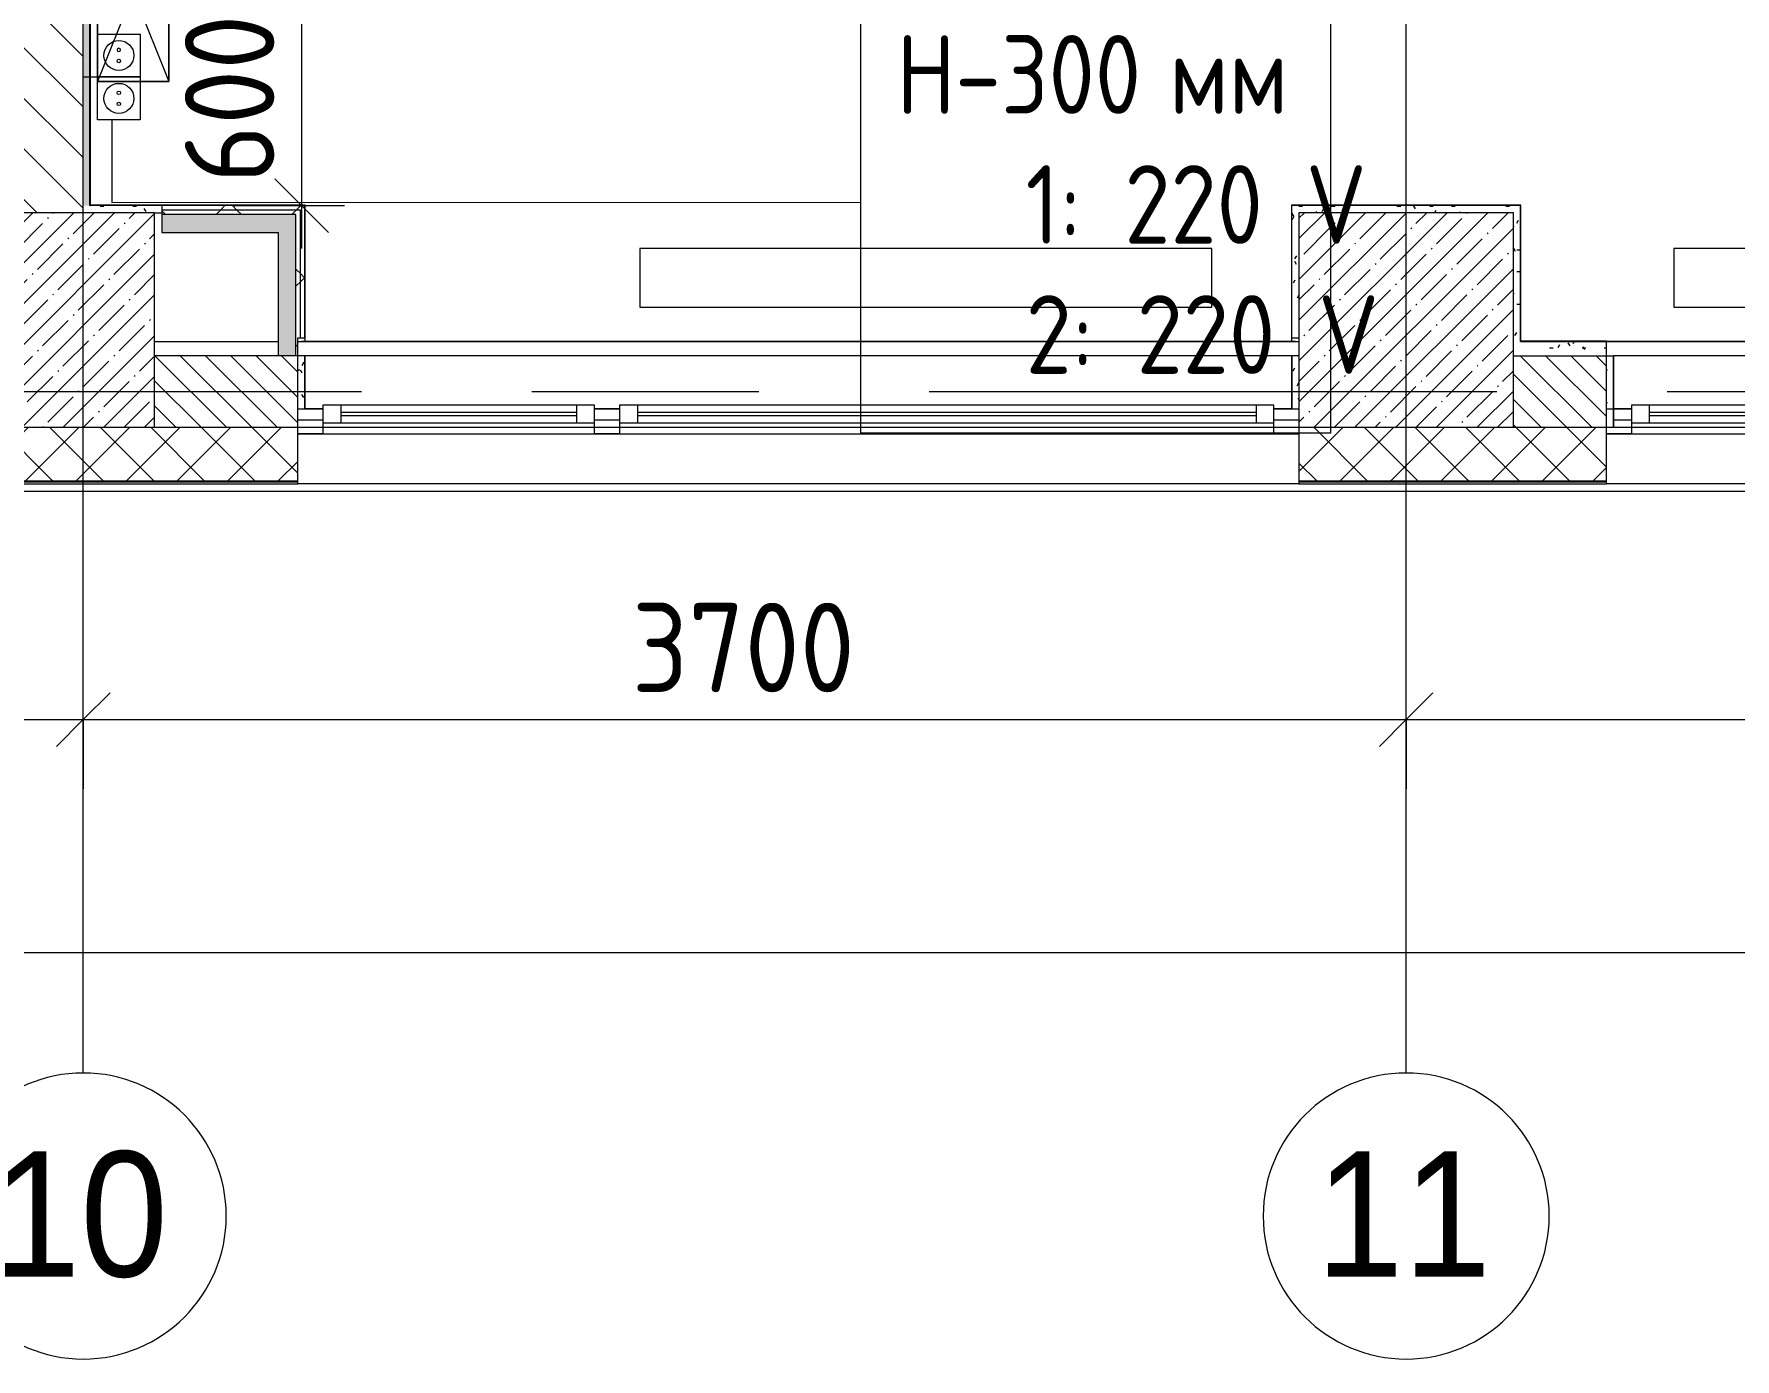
# Model space of a CAD drawing. Header units: millimetres. Extents: x -4185 to 186529, y -8553 to 29097.
# Drawn here: x 29472 to 34230, y -2706 to 1000 of the extents above; entities that cross this region are included whole.
import ezdxf

# ---------------------------------------------------------------- set-up
doc = ezdxf.new("R2010")
doc.units = ezdxf.units.MM
doc.linetypes.add('Осевая', pattern=[3175, 635, -476.25, 1587.5, -476.25])
for name, color, linetype, lineweight in [('A-ANNO-DIMS', 7, 'Continuous', 9), ('A-ANNO-DIMS-100', 7, 'Continuous', 9), ('A-DETL-GENF', 7, 'Continuous', 9), ('A-GLAZ', 7, 'Continuous', 9), ('A-GLAZ-1', 7, 'Continuous', 13), ('A-WALL', 7, 'Continuous', 9), ('E-ELEC-FIXT-IDEN', 7, 'Continuous', 9), ('I-WALL', 7, 'Continuous', 9), ('M-EQPM', 7, 'Continuous', 9), ('S-COLS', 7, 'Continuous', 9), ('Оси', 7, 'Continuous', 9), ('Оси-1', 7, 'Continuous', 20), ('Оси-2', 7, 'Осевая', 9), ('Электрические приборы', 7, 'Continuous', 9)]:
    doc.layers.add(name, color=color, linetype=linetype, lineweight=lineweight)
for name, color, linetype, lineweight, true_color in [('A-WALL-1', 7, 'Continuous', 9, 0x3c3c3c), ('A-WALL-FNSH-1', 7, 'Continuous', 9, 0x3c3c3c), ('I-FURN-1', 7, 'Continuous', 9, 0xf0f0f0), ('M-EQPM-1', 7, 'Continuous', 9, 0xd4d4d4), ('Оси розеток', 7, 'Continuous', 9, 0xff1e23)]:
    doc.layers.add(name, color=color, linetype=linetype, lineweight=lineweight, true_color=true_color)
doc.styles.add('Arial', font='arial.ttf', dxfattribs={"width": 0.9, "height": 350})
doc.styles.add('GOST Common', font='GOST_Common.ttf', dxfattribs={"width": 0.9, "height": 220})
doc.styles.add('ISOCPEUR', font='isocpeur.ttf', dxfattribs={"width": 0.9, "height": 250})
doc.dimstyles.new('ISO-2_5_0_9К_БОЛЬШОЙ', dxfattribs={"dimscale": 304.8, "dimtxt": 248.995294, "dimasz": 0.492126, "dimexe": 0.393701, "dimexo": 0.984252, "dimgap": 0, "dimtad": 1, "dimdec": 0, "dimrnd": 10, "dimzin": 0, "dimdsep": 46, "dimtxsty": 'ISOCPEUR', "dimblk1": 'OBLIQUE', "dimblk2": 'OBLIQUE', "dimsah": 1, "dimcen": 0.09, "dimdle": 0.393701, "dimazin": 0, "dimtfac": 1, "dimtdec": 4, "dimtix": 1, "dimtmove": 0, "dimatfit": 3, "dimfxl": 1, "dimtvp": 1, "dimtolj": 1, "dimtzin": 0, "dimarcsym": 2})
pattern_1 = [(135, (0, 0), (-35.35534, -35.35534), [])]
pattern_2 = [(0, (0, 0), (121.92, 30.48), [10.058, -81.382, 10.058, -81.382, -487.68]), (0, (0, 0), (121.92, 30.48), [-182.88, 10.058, -172.822, 10.058, -81.382, -213.36]), (0, (0, 0), (121.92, 30.48), [-457.2, 10.058, -50.902, 10.058, -142.342]), (120, (45.72, 15.24), (-87.356454, 90.345817), [10.058, -81.382, 10.058, -81.382, -487.68]), (120, (45.72, 15.24), (-87.356454, 90.345817), [-182.88, 10.058, -172.822, 10.058, -81.382, -213.36]), (120, (45.72, 15.24), (-87.356454, 90.345817), [-457.2, 10.058, -50.902, 10.058, -142.342]), (240, (60.96, 76.2), (-34.563546, -120.825817), [10.058, -81.382, 10.058, -81.382, -487.68]), (240, (60.96, 76.2), (-34.563546, -120.825817), [-182.88, 10.058, -172.822, 10.058, -81.382, -213.36]), (240, (60.96, 76.2), (-34.563546, -120.825817), [-457.2, 10.058, -50.902, 10.058, -142.342])]
pattern_3 = [(45, (0, 0), (-106.066, 106.066), []), (135, (0, 0), (-106.066, -106.066), [])]

# ---------------------------------------------------------------- blocks, each defined once
blk = doc.blocks.new('BSC_Колонна _Прямоугольная - 600х600-V2-План размещения напольных электротехнических лючков и розеток 1 этажа в осях 1-12')
at = {"layer": 'S-COLS'}
h = blk.add_hatch(dxfattribs=at)
h.set_pattern_fill('FP_4', color=256, style=0, pattern_type=2)
h.set_pattern_definition([(45, (-29509.74, -200), (-57.02463, 57.02463), []), (45, (-29452.72, -200), (-57.02463, 57.02463), [100.806, -20.161, 3.353, -16.808])])
h.paths.add_polyline_path([(300, -300), (300, 300), (-300, 300), (-300, -300)])
for p, q in [((300, 300), (-300, 300)), ((-300, 300), (-300, -300)), ((300, -300), (300, 300)), ((-300, -300), (300, -300))]:
    blk.add_line(p, q, dxfattribs=at)
blk = doc.blocks.new('BSC_Колонна _Прямоугольная - 600х600-V17-План размещения напольных электротехнических лючков и розеток 1 этажа в осях 1-12')
at = {"layer": 'S-COLS'}
h = blk.add_hatch(dxfattribs=at)
h.set_pattern_fill('FP_30', color=256, style=0, pattern_type=2)
h.set_pattern_definition([(45, (-33310, -200), (-57.02463, 57.02463), []), (45, (-33252.975, -200), (-57.02463, 57.02463), [100.806, -20.161, 3.353, -16.808])])
h.paths.add_polyline_path([(-99, -300), (300, -300), (300, 300), (-300, 300), (-300, -300)])
for p, q in [((300, 300), (-300, 300)), ((-300, 300), (-300, -300)), ((300, -300), (300, 300)), ((-300, -300), (300, -300))]:
    blk.add_line(p, q, dxfattribs=at)
blk = doc.blocks.new('120_Окно_СКБ_2Ст - 120_Окно_СКБ_2Ст 2100х2500 _мал створка справа_-V21-План размещения напольных электротехнических лючков и розеток 1 этажа в осях 1-12')
at = {"layer": 'A-GLAZ'}
for p, q in [((1050, -57), (-1050, -57)), ((-1030, -127), (-980.9, -127)), ((-930, -107), (100, -107)), ((100, -117), (-930, -117)), ((150, -127), (220, -127)), ((270, -107), (930, -107)), ((930, -117), (270, -117)), ((980, -127), (1030, -127))]:
    blk.add_line(p, q, dxfattribs=at)
at = {"layer": 'A-GLAZ-1'}
for p, q in [((-1050, -127), (-1050, -57)), ((-1050, -57), (-980, -57)), ((-980, -57), (-980, -127)), ((150, -87), (-980, -87)), ((-980, -87), (-980, -137)), ((-930, -137), (-930, -87)), ((100, -137), (100, -87)), ((150, -127), (150, -57)), ((150, -57), (220, -57)), ((150, -137), (150, -87)), ((220, -57), (220, -127)), ((980, -87), (220, -87)), ((220, -87), (220, -137)), ((270, -137), (270, -87)), ((930, -137), (930, -87)), ((980, -127), (980, -57)), ((980, -57), (1050, -57)), ((980, -137), (980, -87)), ((1050, -57), (1050, -127)), ((-980, -127), (-1050, -127)), ((-980, -137), (150, -137)), ((220, -127), (150, -127)), ((220, -137), (980, -137)), ((1050, -127), (980, -127))]:
    blk.add_line(p, q, dxfattribs=at)
blk = doc.blocks.new('120_Окно_СКБ_2Ст - 120_Окно_СКБ_2Ст 2800х2500_створка_-22445922-План размещения напольных электротехнических лючков и розеток 1 этажа в осях 1-12')
at = {"layer": 'A-GLAZ'}
for p, q in [((1400, -57), (-1400, -57)), ((-1380, -127), (-1330, -127)), ((-1280, -107), (450, -107)), ((450, -117), (-1280, -117)), ((500, -127), (570, -127)), ((620, -107), (1280, -107)), ((1280, -117), (620, -117)), ((1330, -127), (1380, -127))]:
    blk.add_line(p, q, dxfattribs=at)
at = {"layer": 'A-GLAZ-1'}
for p, q in [((-1400, -127), (-1400, -57)), ((-1400, -57), (-1330, -57)), ((-1330, -57), (-1330, -127)), ((500, -87), (-1330, -87)), ((-1330, -87), (-1330, -137)), ((-1280, -137), (-1280, -87)), ((450, -137), (450, -87)), ((500, -127), (500, -57)), ((500, -57), (570, -57)), ((500, -137), (500, -87)), ((570, -57), (570, -127)), ((1330, -87), (570, -87)), ((570, -87), (570, -137)), ((620, -137), (620, -87)), ((1280, -137), (1280, -87)), ((1330, -127), (1330, -57)), ((1330, -57), (1400, -57)), ((1330, -137), (1330, -87)), ((1400, -57), (1400, -127)), ((-1330, -127), (-1400, -127)), ((-1330, -137), (500, -137)), ((570, -127), (500, -127)), ((570, -137), (1330, -137)), ((1400, -127), (1330, -127))]:
    blk.add_line(p, q, dxfattribs=at)
blk = doc.blocks.new('Блок Розеток и Выключателей - Блок Розеток и Выключателей_SK1-V90-План размещения напольных электротехнических лючков и розеток 1 этажа в осях 1-12')
at = {"layer": 'A-DETL-GENF'}
for p, q in [((-120, -40), (-13, -40)), ((-120, -160), (-120, -40)), ((-13, -40), (0, -40)), ((0, -40), (120, -40)), ((0, -160), (0, -40)), ((0, -40), (0, -160)), ((120, -40), (120, -160)), ((-13, -160), (-120, -160)), ((0, -160), (-13, -160)), ((120, -160), (0, -160))]:
    blk.add_line(p, q, dxfattribs=at)
for centre, radius in [((-60, -100), 42), ((60, -100), 42), ((-75.6, -100), 4.8), ((-44.4, -100), 4.8), ((44.4, -100), 4.8)]:
    blk.add_circle(centre, radius, dxfattribs=at)
for start, end in [(0, 180), (180, 0)]:
    blk.add_arc((75.6, -100), 4.8, start, end, dxfattribs=at)
at = {"layer": 'Оси розеток'}
blk.add_line((0, 0), (0, -40), dxfattribs=at)
blk = doc.blocks.new('Шкаф параметрический - 1_5а-25565868-План размещения напольных электротехнических лючков и розеток 1 этажа в осях 1-12')
at = {"layer": 'I-FURN-1'}
for p, q in [((0, 200), (500, 0)), ((500, 200), (0, 200)), ((0, 200), (0, 0.3)), ((0, 50.2), (0, 200)), ((0, 200), (500, 200)), ((0.6, 0.3), (500, 200)), ((500, 0), (500, 200)), ((500, 200), (500, 0)), ((0, 0.3), (0, 50.2)), ((0, 0), (2, 0)), ((2, 0), (0, 0)), ((2, 0), (500, 0)), ((500, 0), (2, 0))]:
    blk.add_line(p, q, dxfattribs=at)
blk = doc.blocks.new('radiator_prado_classic_z_tip_30_po exemplyaru - Classic Z Тип 30-500-30677899-План размещения напольных электротехнических лючков и розеток 1 этажа в осях 1-12')
at = {"layer": 'M-EQPM-1'}
for p, q in [((0, 228), (0, 64)), ((1600, 228), (0, 228)), ((1600, 64), (1600, 228)), ((0, 64), (1600, 64))]:
    blk.add_line(p, q, dxfattribs=at)
blk = doc.blocks.new('Ось сетки - D8-29747960-План размещения напольных электротехнических лючков и розеток 1 этажа в осях 1-12')
at = {"layer": 'Оси-1'}
for start, end in [(360, 180), (180, 360)]:
    blk.add_arc((0, 0), 4, start, end, dxfattribs=at)
blk = doc.blocks.new('DIMBLOCK9-План размещения напольных электротехнических лючков и розеток 1 этажа в осях 1-12')
at = {"layer": 'A-ANNO-DIMS-100'}
for p, q in [((25910, -1111.7), (25910, -797.7)), ((29610, -1111.7), (29610, -797.7)), ((25910, -917.7), (29610, -917.7)), ((25910, -917.7), (25910, -1111.7)), ((29610, -917.7), (29610, -1111.7))]:
    blk.add_line(p, q, dxfattribs=at)
at = {"layer": 'A-ANNO-DIMS-100', "lineweight": 20}
for p, q in [((25910, -917.7), (25985, -842.7)), ((29610, -917.7), (29685, -842.7)), ((25910, -917.7), (25835, -992.7)), ((29610, -917.7), (29535, -992.7))]:
    blk.add_line(p, q, dxfattribs=at)
at = {"layer": 'A-ANNO-DIMS-100', "color": 0, "insert": (27444, -591.1), "char_height": 250, "width": 758.478, "attachment_point": 1, "line_spacing_factor": 1.149209, "style": 'ISOCPEUR'}
blk.add_mtext('3700', dxfattribs=at)
blk = doc.blocks.new('_Oblique')
at = {"color": 0, "linetype": 'ByBlock', "lineweight": -2}
blk.add_line((-0.5, -0.5), (0.5, 0.5), dxfattribs=at)
blk = doc.blocks.new('DIMBLOCK10-План размещения напольных электротехнических лючков и розеток 1 этажа в осях 1-12')
at = {"layer": 'A-ANNO-DIMS-100'}
for p, q in [((29610, -1111.7), (29610, -797.7)), ((33310, -1111.7), (33310, -797.7)), ((29610, -917.7), (33310, -917.7)), ((29610, -917.7), (29610, -1111.7)), ((33310, -917.7), (33310, -1111.7))]:
    blk.add_line(p, q, dxfattribs=at)
at = {"layer": 'A-ANNO-DIMS-100', "lineweight": 20}
for p, q in [((29610, -917.7), (29685, -842.7)), ((33310, -917.7), (33385, -842.7)), ((29610, -917.7), (29535, -992.7)), ((33310, -917.7), (33235, -992.7))]:
    blk.add_line(p, q, dxfattribs=at)
at = {"layer": 'A-ANNO-DIMS-100', "color": 0, "insert": (31144, -591.1), "char_height": 250, "width": 758.478, "attachment_point": 1, "line_spacing_factor": 1.149209, "style": 'ISOCPEUR'}
blk.add_mtext('3700', dxfattribs=at)
blk = doc.blocks.new('DIMBLOCK11-План размещения напольных электротехнических лючков и розеток 1 этажа в осях 1-12')
at = {"layer": 'A-ANNO-DIMS-100'}
for p, q in [((33310, -1111.7), (33310, -797.7)), ((38310, -1111.7), (38310, -797.7)), ((33310, -917.7), (38310, -917.7)), ((33310, -917.7), (33310, -1111.7)), ((38310, -917.7), (38310, -1111.7))]:
    blk.add_line(p, q, dxfattribs=at)
at = {"layer": 'A-ANNO-DIMS-100', "lineweight": 20}
for p, q in [((33310, -917.7), (33385, -842.7)), ((38310, -917.7), (38385, -842.7)), ((33310, -917.7), (33235, -992.7)), ((38310, -917.7), (38235, -992.7))]:
    blk.add_line(p, q, dxfattribs=at)
at = {"layer": 'A-ANNO-DIMS-100', "color": 0, "insert": (35494, -591.1), "char_height": 250, "width": 758.478, "attachment_point": 1, "line_spacing_factor": 1.149209, "style": 'ISOCPEUR'}
blk.add_mtext('5000', dxfattribs=at)
blk = doc.blocks.new('DIMBLOCK25-План размещения напольных электротехнических лючков и розеток 1 этажа в осях 1-12')
at = {"layer": 'A-ANNO-DIMS-100'}
for p, q in [((110, -1763), (110, -1449)), ((38310, -1763), (38310, -1449)), ((-10, -1569), (38430, -1569)), ((110, -1569), (110, -1763)), ((38310, -1569), (38310, -1763))]:
    blk.add_line(p, q, dxfattribs=at)
at = {"layer": 'A-ANNO-DIMS-100', "lineweight": 20}
for p, q in [((110, -1569), (185, -1494)), ((38310, -1569), (38385, -1494)), ((110, -1569), (35, -1644)), ((38310, -1569), (38235, -1644))]:
    blk.add_line(p, q, dxfattribs=at)
at = {"layer": 'A-ANNO-DIMS-100', "color": 0, "insert": (18815, -1242.4), "char_height": 250, "width": 948.097, "attachment_point": 1, "line_spacing_factor": 1.149209, "style": 'ISOCPEUR'}
blk.add_mtext('38200', dxfattribs=at)
blk = doc.blocks.new('DIMBLOCK43-План размещения напольных электротехнических лючков и розеток 1 этажа в осях 1-12')
at = {"layer": 'A-ANNO-DIMS-100', "lineweight": 20}
for p, q in [((30220.9, 1120), (30145.9, 1195)), ((30220.9, 1120), (30295.9, 1045)), ((30220.9, 520), (30145.9, 595)), ((30220.9, 520), (30295.9, 445))]:
    blk.add_line(p, q, dxfattribs=at)
at = {"layer": 'A-ANNO-DIMS-100'}
for p, q in [((30069.7, 1120), (30340.9, 1120)), ((30220.9, 1120), (30069.7, 1120)), ((30220.9, 1120), (30220.9, 400)), ((30027, 520), (30340.9, 520)), ((30220.9, 520), (30027, 520))]:
    blk.add_line(p, q, dxfattribs=at)
at = {"layer": 'A-ANNO-DIMS-100', "color": 0, "insert": (29894.3, 583), "char_height": 250, "width": 568.858, "attachment_point": 1, "rotation": 90, "line_spacing_factor": 1.149209, "style": 'ISOCPEUR'}
blk.add_mtext('600', dxfattribs=at)

msp = doc.modelspace()

# ---------------------------------------------------------------- hatches: boundary and pattern name
at = {"layer": 'A-WALL'}
h = msp.add_hatch(dxfattribs=at)
h.set_pattern_fill('FP_31', color=256, style=0, pattern_type=2)
h.set_pattern_definition(pattern_1)
h.paths.add_polyline_path([(30210, -100), (30210, 100), (29809.7, 100), (29809.7, -100), (29848.5, -100)])
h = msp.add_hatch(dxfattribs=at)
h.set_pattern_fill('FP_31', color=256, style=0, pattern_type=2)
h.set_pattern_definition(pattern_1)
h.paths.add_polyline_path([(35970, -100), (37090, -99.1), (37090, 100), (35970, 100), (35970, -80)])
h.paths.add_polyline_path([(33610, -100), (33870, -100), (33870, 100), (33610, 100), (33610, -99.8)])
h = msp.add_hatch(dxfattribs=at)
h.set_pattern_fill('FP_6', color=256, style=0, pattern_type=2)
h.set_pattern_definition([(45, (0, 0), (-70.71068, 70.71068), []), (135, (0, 0), (-70.71068, -70.71068), [])])
h.paths.add_polyline_path([(38287.7, -250), (38287.7, -100), (37990, -100), (37990, -250)])
h.paths.add_polyline_path([(36573.4, -250), (37090, -250), (37090, -100), (35970, -100), (35970, -250)])
h.paths.add_polyline_path([(33870, -250), (33870, -100), (33010, -100), (33010, -250), (33211, -250)])
h.paths.add_polyline_path([(29209.7, -250), (30210, -250), (30210, -100), (29209.7, -100), (29209.7, -207.1)])
h.paths.add_polyline_path([(27310, -250), (28309.7, -250), (28309.7, -100), (27310, -100), (27310, -211.8)])
h.paths.add_polyline_path([(26410, -250), (26410, -100), (25435, -100), (25435, -250)])
h.paths.add_polyline_path([(21610, -250), (22635, -250), (22635, -100), (21610, -100), (21610, -226)])
h.paths.add_polyline_path([(19360, -250), (20710, -250), (20710, -100), (19360, -100), (19360, -231.6)])
h.paths.add_polyline_path([(17071.1, -250), (17260, -250), (17260, -100), (16510, -100), (16510, -250)])
h.paths.add_polyline_path([(15610, -250), (15610, -100), (14860, -100), (14860, -250), (15053.7, -250)])
h.paths.add_polyline_path([(12760, -250), (12760, -100), (12010, -100), (12010, -250), (12363.7, -250)])
h.paths.add_polyline_path([(9910, -250), (9910, -100), (9159.7, -100), (9159.7, -250), (9673.7, -250)])
h.paths.add_polyline_path([(7656.2, -250), (8259.7, -250), (8259.7, -100), (6830, -100), (6830, -250)])
h.paths.add_polyline_path([(2276.3, -250), (3730, -250), (3730, -100), (-260, -100), (-260, -250), (931.3, -250)])
at = {"layer": 'I-WALL'}
h = msp.add_hatch(dxfattribs=at)
h.set_pattern_fill('FP_18', color=256, style=0, pattern_type=2)
h.set_pattern_definition([(135, (0, 0), (-70.71068, -70.71068), [])])
h.paths.add_polyline_path([(29599.2, 500), (29609.7, 500), (29609.7, 7300), (29409.7, 7300), (29409.7, 500)])
h = msp.add_hatch(dxfattribs=at)
h.set_pattern_fill('FP_84', color=256, style=0, pattern_type=2)
h.set_pattern_definition(pattern_2)
h.paths.add_polyline_path([(29609.7, 520), (29628.7, 520), (29628.7, 7280), (29609.7, 7280), (29609.7, 858)])
h = msp.add_hatch(dxfattribs=at)
h.set_pattern_fill('FP_84', color=256, style=0, pattern_type=2)
h.set_pattern_definition(pattern_2)
h.paths.add_polyline_path([(29829.7, 500), (29829.7, 520), (29609.7, 520), (29609.7, 500), (29809.7, 500)])
h = msp.add_hatch(dxfattribs=at)
h.set_pattern_fill('FP_85', color=256, style=0, pattern_type=2)
h.set_pattern_definition(pattern_3)
h.paths.add_polyline_path([(30155, 507.5), (30217.5, 507.5), (30217.5, 520), (29829.7, 520), (29829.7, 507.5), (29849.7, 507.5)])
h = msp.add_hatch(dxfattribs=at)
h.set_pattern_fill('FP_85', color=256, style=0, pattern_type=2)
h.set_pattern_definition(pattern_3)
h.paths.add_polyline_path([(30155, 495), (30205, 495), (30204.5, 507.5), (29829.7, 507.5), (29829.7, 495), (29849.7, 495)])
for points in [[(29829.7, 445), (30155, 445), (30155, 495), (29829.7, 495)], [(30155, 100), (30205, 100), (30205, 495), (30155, 495), (30155, 115.8)]]:
    msp.add_hatch(color=256, dxfattribs=at).paths.add_polyline_path(points)
h = msp.add_hatch(dxfattribs=at)
h.set_pattern_fill('FP_85', color=256, style=0, pattern_type=2)
h.set_pattern_definition(pattern_3)
h.paths.add_polyline_path([(30205, 100), (30210, 100), (30210, 150), (30217.5, 150), (30217.5, 507.5), (30205, 507.5), (30205, 114.6)])
h = msp.add_hatch(dxfattribs=at)
h.set_pattern_fill('FP_85', color=256, style=0, pattern_type=2)
h.set_pattern_definition(pattern_3)
h.paths.add_polyline_path([(30230, 150), (30230, 520), (30217.5, 520), (30217.5, 150)])
h = msp.add_hatch(dxfattribs=at)
h.set_pattern_fill('FP_84', color=256, style=0, pattern_type=2)
h.set_pattern_definition(pattern_2)
h.paths.add_polyline_path([(33010, 500), (33610, 500), (33610, 520), (32990, 520), (32990, 500)])
h = msp.add_hatch(dxfattribs=at)
h.set_pattern_fill('FP_84', color=256, style=0, pattern_type=2)
h.set_pattern_definition(pattern_2)
h.paths.add_polyline_path([(32990, 150), (33010, 150), (33010, 500), (32990, 500), (32990, 180)])
h = msp.add_hatch(dxfattribs=at)
h.set_pattern_fill('FP_84', color=256, style=0, pattern_type=2)
h.set_pattern_definition(pattern_2)
h.paths.add_polyline_path([(33610, 140), (33630, 140), (33630, 520), (33610, 520), (33610, 143.3)])
h = msp.add_hatch(dxfattribs=at)
h.set_pattern_fill('FP_84', color=256, style=0, pattern_type=2)
h.set_pattern_definition(pattern_2)
h.paths.add_polyline_path([(30230, -48), (30230, 100), (30210, 100), (30210, -48)])
h = msp.add_hatch(dxfattribs=at)
h.set_pattern_fill('FP_84', color=256, style=0, pattern_type=2)
h.set_pattern_definition(pattern_2)
h.paths.add_polyline_path([(33010, -48), (33010, 100), (32990, 100), (32990, -48)])
h = msp.add_hatch(dxfattribs=at)
h.set_pattern_fill('FP_84', color=256, style=0, pattern_type=2)
h.set_pattern_definition(pattern_2)
h.paths.add_polyline_path([(36307.7, 100), (36307.2, 140), (35970, 140), (35970, 100)])
h.paths.add_polyline_path([(33610, 100), (33870, 100), (33870, 140), (33610, 140), (33610, 100.5)])
h = msp.add_hatch(dxfattribs=at)
h.set_pattern_fill('FP_84', color=256, style=0, pattern_type=2)
h.set_pattern_definition(pattern_2)
h.paths.add_polyline_path([(33890, -100), (33890, 100), (33870, 100), (33870, -100), (33883.5, -100)])

# ---------------------------------------------------------------- linework, layer by layer
at = {"layer": 'A-WALL'}
for p, q in [((29628.7, 520), (29630.7, 520)), ((29829.7, 520), (29829.7, 500)), ((30217.5, 507.5), (29829.7, 507.5)), ((30205, 495), (29829.7, 495)), ((30205, 100), (30205, 495)), ((30217.5, 150), (30217.5, 507.5)), ((33610, 100), (33890, 100)), ((33630, 140), (33870, 140)), ((29809.7, -100), (33010, -100)), ((33610, -100), (37990, -100)), ((38287.7, -280), (-290, -280)), ((29209.7, -250), (30210, -250)), ((29209.7, -253), (30210, -253)), ((33010, -258), (30210, -258)), ((33010, -250), (33870, -250)), ((33010, -253), (33870, -253)), ((35970, -258), (33870, -258))]:
    msp.add_line(p, q, dxfattribs=at)
at = {"layer": 'A-WALL-1'}
for p, q in [((29608.7, 7300), (29608.7, 500)), ((29609.7, 500), (29609.7, 7300)), ((29628.7, 520), (29628.7, 7280)), ((30230, 520), (29630.7, 520)), ((29809.7, 500), (29829.7, 500)), ((29829.7, 500), (29829.7, 445)), ((30230, 150), (30230, 520)), ((33630, 520), (32990, 520)), ((33630, 140), (33630, 520)), ((29829.7, 445), (30155, 445)), ((30155, 445), (30155, 100)), ((30210, -250), (30210, 150)), ((30210, 150), (30230, 150)), ((32990, 150), (33010, 150)), ((30230, 100), (29809.7, 100)), ((30230, -48), (30230, 100)), ((32990, 100), (32990, -48)), ((33010, 100), (32990, 100)), ((33870, -250), (33870, 140)), ((33890, -100), (33890, 100)), ((30210, -48), (30230, -48)), ((32990, -48), (33010, -48)), ((33010, -100), (33010, -250))]:
    msp.add_line(p, q, dxfattribs=at)
at = {"layer": 'A-WALL-FNSH-1'}
for p, q in [((29629.7, 7279), (29629.7, 520)), ((29630.7, 521), (29630.7, 7279)), ((30231, 521), (29630.7, 521)), ((30231, 141), (30231, 521)), ((32989, 521), (32989, 141)), ((33631, 521), (32989, 521)), ((32990, 141), (32990, 520)), ((33631, 141), (33631, 521)), ((30231, 100), (30230, 100)), ((30231, -48), (30231, 100)), ((32989, 100), (32989, -48)), ((32990, 100), (32989, 100)), ((33870, 141), (33631, 141)), ((33870, 140), (33870, 141)), ((33891, 100), (33890, 100)), ((33891, -100), (33891, 100)), ((30230, -48), (30231, -48)), ((32989, -48), (32990, -48)), ((29209.7, -258), (30210, -258)), ((30210, -258), (30210, -250)), ((33010, -250), (33010, -258)), ((33010, -258), (33870, -258)), ((33870, -258), (33870, -250))]:
    msp.add_line(p, q, dxfattribs=at)
at = {"layer": 'E-ELEC-FIXT-IDEN'}
for p, q in [((29689.7, 760), (29689.7, 528.7)), ((29689.7, 528.7), (31785.1, 529.2))]:
    msp.add_line(p, q, dxfattribs=at)
at = {"layer": 'E-ELEC-FIXT-IDEN', "flags": 128}
msp.add_lwpolyline([(31785.1, 1174.7), (33098.4, 1174.7), (33098.4, -116.3), (31785.1, -116.3)], close=True, dxfattribs=at)
at = {"layer": 'I-WALL'}
for p, q in [((30230, 150), (30230, 140)), ((29809.7, 140), (30155, 140)), ((30210, 140), (33010, 140)), ((30220, 140), (30220, 141)), ((30220, 141), (33000, 141)), ((32989, 100), (30231, 100)), ((33000, 141), (33000, 140)), ((33870, 141), (35970, 141)), ((33870, 140), (35970, 140)), ((35950, 100), (33891, 100)), ((30280, -80), (30210, -80)), ((31110, -80), (31040, -80)), ((33010, -80), (32940, -80)), ((33940, -80), (33890, -80))]:
    msp.add_line(p, q, dxfattribs=at)
at = {"layer": 'Оси'}
for p, q in [((29610, -1906.3), (29610, 593.7)), ((33310, -1906.3), (33310, 593.7))]:
    msp.add_line(p, q, dxfattribs=at)
at = {"layer": 'Оси-2'}
for p, q in [((29610, 593.7), (29610, 24898.1)), ((33310, 593.7), (33310, 24898.1)), ((-885.2, 0), (36057, 0))]:
    msp.add_line(p, q, dxfattribs=at)

# ---------------------------------------------------------------- block references
at = {"layer": 'A-GLAZ', "rotation": 180}
for name, p in [('120_Окно_СКБ_2Ст - 120_Окно_СКБ_2Ст 2800х2500_створка_-22445922-План размещения напольных электротехнических лючков и розеток 1 этажа в осях 1-12', (31610, -175)), ('120_Окно_СКБ_2Ст - 120_Окно_СКБ_2Ст 2100х2500 _мал створка справа_-V21-План размещения напольных электротехнических лючков и розеток 1 этажа в осях 1-12', (34920, -175))]:
    msp.add_blockref(name, p, dxfattribs=at)
at = {"layer": 'I-FURN-1', "rotation": 269.9999999999998}
msp.add_blockref('Шкаф параметрический - 1_5а-25565868-План размещения напольных электротехнических лючков и розеток 1 этажа в осях 1-12', (29649.7, 1367), dxfattribs=at)
at = {"layer": 'M-EQPM'}
for p in [(31166.7, 172), (34059, 172)]:
    msp.add_blockref('radiator_prado_classic_z_tip_30_po exemplyaru - Classic Z Тип 30-500-30677899-План размещения напольных электротехнических лючков и розеток 1 этажа в осях 1-12', p, dxfattribs=at)
at = {"layer": 'S-COLS'}
for name, p in [('BSC_Колонна _Прямоугольная - 600х600-V2-План размещения напольных электротехнических лючков и розеток 1 этажа в осях 1-12', (29509.7, 200)), ('BSC_Колонна _Прямоугольная - 600х600-V17-План размещения напольных электротехнических лючков и розеток 1 этажа в осях 1-12', (33310, 200))]:
    msp.add_blockref(name, p, dxfattribs=at)
at = {"layer": 'Оси-1', "xscale": 99.99999999999993, "yscale": 99.99999999999993, "zscale": 99.99999999999993}
for p in [(29610, -2306.3), (33310, -2306.3)]:
    msp.add_blockref('Ось сетки - D8-29747960-План размещения напольных электротехнических лючков и розеток 1 этажа в осях 1-12', p, dxfattribs=at)
at = {"layer": 'Электрические приборы', "rotation": 89.9999999999999}
msp.add_blockref('Блок Розеток и Выключателей - Блок Розеток и Выключателей_SK1-V90-План размещения напольных электротехнических лючков и розеток 1 этажа в осях 1-12', (29609.7, 880), dxfattribs=at)

# ---------------------------------------------------------------- texts
at = {"layer": 'E-ELEC-FIXT-IDEN', "char_height": 220, "attachment_point": 1, "style": 'GOST Common'}
for s, insert, width in [('H-300 ', (31885.1, 997), 923.544), ('мм', (32647.1, 997), 375.19), ('   1: 220 V', (31885.1, 633.2), 1291.519), ('   2: 220 V', (31885.1, 269.4), 1342.025)]:
    msp.add_mtext(s, dxfattribs=dict(at, insert=insert, width=width))
at = {"layer": 'Оси', "char_height": 350, "width": 606.076, "attachment_point": 1, "style": 'Arial'}
for s, insert in [('10', (29357.4, -2125.6)), ('11', (33057.4, -2125.6))]:
    msp.add_mtext(s, dxfattribs=dict(at, insert=insert))

# ---------------------------------------------------------------- dimensions: what is measured, and where the dimension line sits
at = {"layer": 'A-ANNO-DIMS'}
dim = msp.add_linear_dim(base=(30220.9, 520), p1=(29769.7, 1120), p2=(30327, 520), angle=90, dimstyle='ISO-2_5_0_9К_БОЛЬШОЙ', override={"dimpost": '<>', "dimfxl": 818.872956}, dxfattribs=at)
dim.commit()
dim.dimension.update_dxf_attribs({"geometry": 'DIMBLOCK43-План размещения напольных электротехнических лючков и розеток 1 этажа в осях 1-12', "text_midpoint": (30095.9, 820)})
for base, p1, p2, override, picture, middle in [((29610, -917.7), (25910, -811.7), (29610, -811.7), {"dimpost": '<>', "dimfxl": 3700}, 'DIMBLOCK9-План размещения напольных электротехнических лючков и розеток 1 этажа в осях 1-12', (27760, -792.7)), ((33310, -917.7), (29610, -811.7), (33310, -811.7), {"dimpost": '<>', "dimfxl": 3700}, 'DIMBLOCK10-План размещения напольных электротехнических лючков и розеток 1 этажа в осях 1-12', (31460, -792.7)), ((38310, -917.7), (33310, -811.7), (38310, -811.7), {"dimpost": '<>', "dimfxl": 5000}, 'DIMBLOCK11-План размещения напольных электротехнических лючков и розеток 1 этажа в осях 1-12', (35810, -792.7)), ((38310, -1569), (110, -1463), (38310, -1463), {"dimpost": '<>', "dimfxl": 38199.999966}, 'DIMBLOCK25-План размещения напольных электротехнических лючков и розеток 1 этажа в осях 1-12', (19210, -1444))]:
    dim = msp.add_linear_dim(base=base, p1=p1, p2=p2, dimstyle='ISO-2_5_0_9К_БОЛЬШОЙ', override=override, dxfattribs=at)
    dim.commit()
    dim.dimension.update_dxf_attribs({"geometry": picture, "text_midpoint": middle})

doc.saveas('drawing.dxf')
